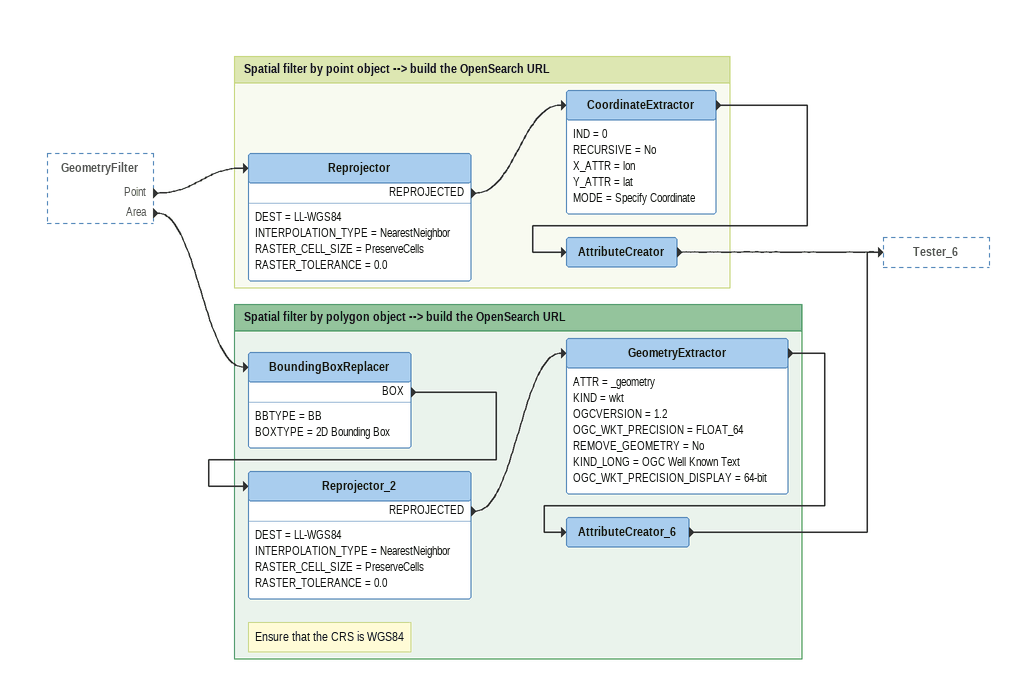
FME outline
GeometryFilter [outside]
    Point -> Reprojector
    Area -> BoundingBoxReplacer

Bookmark: Spatial filter by point object --> build the OpenSearch URL
Reprojector
    DEST = LL-WGS84
    INTERPOLATION_TYPE = NearestNeighbor
    RASTER_CELL_SIZE = PreserveCells
    RASTER_TOLERANCE = 0.0
    REPROJECTED -> CoordinateExtractor
CoordinateExtractor
    IND = 0
    RECURSIVE = No
    X_ATTR = lon
    Y_ATTR = lat
    MODE = Specify Coordinate
    -> AttributeCreator
AttributeCreator
    -> Tester_6

Bookmark: Spatial filter by polygon object --> build the OpenSearch URL
BoundingBoxReplacer
    BBTYPE = BB
    BOXTYPE = 2D Bounding Box
    BOX -> Reprojector_2
Note: Ensure that the CRS is WGS84
Reprojector_2
    DEST = LL-WGS84
    INTERPOLATION_TYPE = NearestNeighbor
    RASTER_CELL_SIZE = PreserveCells
    RASTER_TOLERANCE = 0.0
    REPROJECTED -> GeometryExtractor
GeometryExtractor
    ATTR = _geometry
    KIND = wkt
    OGCVERSION = 1.2
    OGC_WKT_PRECISION = FLOAT_64
    REMOVE_GEOMETRY = No
    KIND_LONG = OGC Well Known Text
    OGC_WKT_PRECISION_DISPLAY = 64-bit
    -> AttributeCreator_6
AttributeCreator_6
    -> Tester_6
